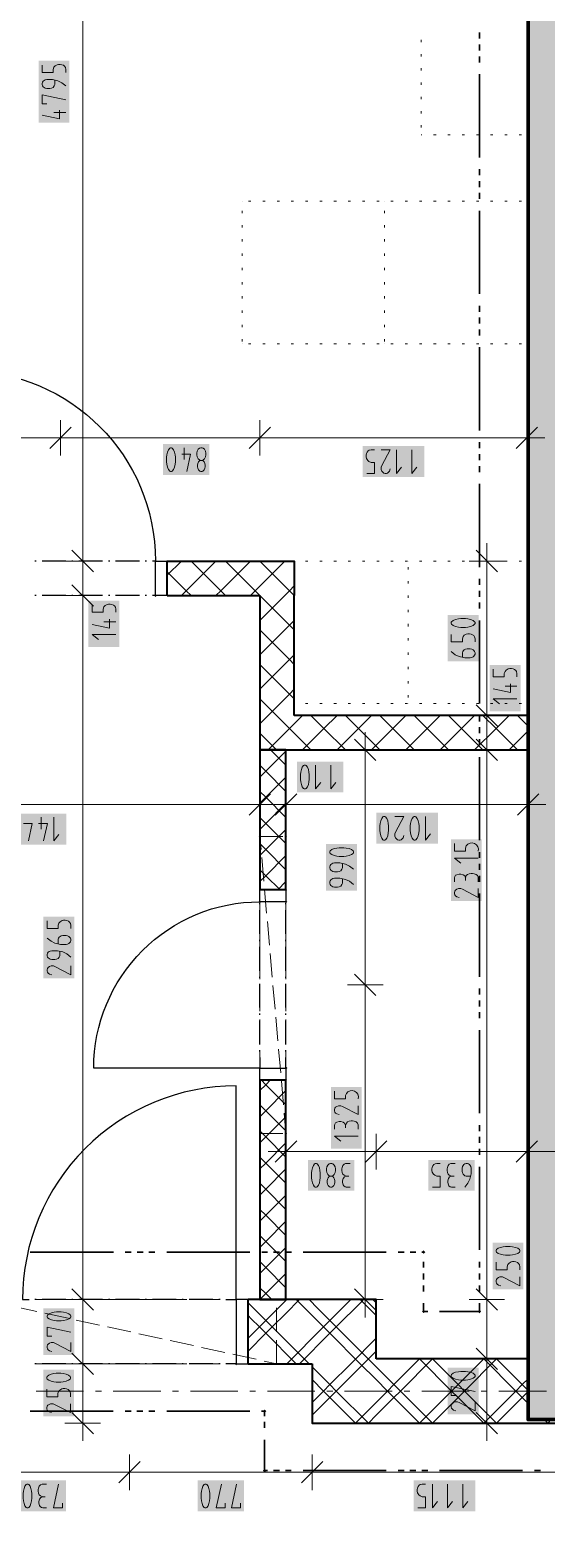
# Model space of a CAD drawing. Header units: millimetres. Extents: x 0 to 594, y 0 to 420.
# Drawn here: x 396 to 418, y 255.1 to 318.2 of the extents above; entities that cross this region are included whole.
import ezdxf

# ---------------------------------------------------------------- set-up
doc = ezdxf.new("R2010")
doc.units = ezdxf.units.MM
doc.header["$LTSCALE"] = 8
for name, color, linetype in [('PDF_Dvere', 7, 'Continuous'), ('PDF_Koty delkove', 7, 'Continuous'), ('PDF_Nabytek', 7, 'Continuous'), ('PDF_Osy hlavni', 7, 'Continuous'), ('PDF_Pozarni useky', 7, 'Continuous'), ('PDF_Preklady', 7, 'Continuous'), ('PDF_Pricky zdene', 7, 'Continuous'), ('PDF_Steny akusticke', 7, 'Continuous'), ('PDF_Steny obvodove nosne', 7, 'Continuous')]:
    doc.layers.add(name, color=color, linetype=linetype)

msp = doc.modelspace()

# ---------------------------------------------------------------- linework, layer by layer
at = {"layer": 'PDF_Dvere', "lineweight": 25}
for points in [[(393.287, 295.556), (393.287, 303.644, -0.414213), (401.375, 295.556), (401.245, 295.556)], [(405.823, 274.425), (405.823, 273.972), (398.746, 273.972, -0.414214), (405.823, 281.049)], [(404.379, 264.115), (404.812, 264.115), (404.812, 273.214, 0.414214), (395.713, 264.115), (395.988, 264.115)]]:
    msp.add_lwpolyline(points, format="xyb", dxfattribs=at)
for points in [[(396.292, 295.556), (396.241, 295.556)], [(397.555, 295.556), (396.544, 295.556)], [(397.859, 295.556), (397.808, 295.556)], [(399.122, 295.556), (398.111, 295.556)], [(399.426, 295.556), (399.375, 295.556)], [(400.689, 295.556), (399.678, 295.556)], [(400.993, 295.556), (400.942, 295.556)], [(396.292, 294.09), (396.241, 294.09)], [(397.555, 294.09), (396.544, 294.09)], [(397.859, 294.09), (397.808, 294.09)], [(399.122, 294.09), (398.111, 294.09)], [(399.426, 294.09), (399.375, 294.09)], [(400.689, 294.09), (399.678, 294.09)], [(400.993, 294.09), (400.942, 294.09)], [(401.375, 294.09), (401.245, 294.09)], [(405.823, 280.945), (405.823, 280.996)], [(405.823, 279.682), (405.823, 280.693)], [(406.935, 280.945), (406.935, 280.996)], [(406.935, 279.682), (406.935, 280.693)], [(405.823, 279.378), (405.823, 279.429)], [(406.935, 279.378), (406.935, 279.429)], [(405.823, 278.115), (405.823, 279.126)], [(406.935, 278.115), (406.935, 279.126)], [(405.823, 277.811), (405.823, 277.862)], [(405.823, 276.548), (405.823, 277.559)], [(406.935, 277.811), (406.935, 277.862)], [(406.935, 276.548), (406.935, 277.559)], [(405.823, 276.244), (405.823, 276.295)], [(406.935, 276.244), (406.935, 276.295)], [(405.823, 274.981), (405.823, 275.992)], [(406.935, 274.981), (406.935, 275.992)], [(405.823, 274.677), (405.823, 274.728)], [(406.935, 274.677), (406.935, 274.728)], [(406.935, 273.972), (406.935, 274.425)], [(396.292, 264.115), (396.241, 264.115)], [(397.555, 264.115), (396.544, 264.115)], [(397.859, 264.115), (397.808, 264.115)], [(399.122, 264.115), (398.111, 264.115)], [(399.426, 264.115), (399.375, 264.115)], [(400.689, 264.115), (399.678, 264.115)], [(400.993, 264.115), (400.942, 264.115)], [(402.256, 264.115), (401.245, 264.115)], [(402.56, 264.115), (402.509, 264.115)], [(403.823, 264.115), (402.812, 264.115)], [(404.127, 264.115), (404.076, 264.115)], [(396.292, 261.386), (396.241, 261.386)], [(397.555, 261.386), (396.544, 261.386)], [(397.859, 261.386), (397.808, 261.386)], [(399.122, 261.386), (398.111, 261.386)], [(399.426, 261.386), (399.375, 261.386)], [(400.689, 261.386), (399.678, 261.386)], [(400.993, 261.386), (400.942, 261.386)], [(402.256, 261.386), (401.245, 261.386)], [(402.56, 261.386), (402.509, 261.386)], [(403.823, 261.386), (402.812, 261.386)], [(404.127, 261.386), (404.076, 261.386)], [(404.812, 261.386), (404.379, 261.386)]]:
    msp.add_lwpolyline(points, dxfattribs=at)
for points in [[(401.88, 294.09), (401.375, 294.09), (401.375, 295.556), (401.88, 295.556)], [(406.935, 281.554), (406.935, 281.049), (405.823, 281.049), (405.823, 281.554)], [(406.935, 273.972), (406.935, 273.467), (405.823, 273.467), (405.823, 273.972)], [(404.812, 261.386), (405.318, 261.386), (405.318, 264.115), (404.812, 264.115)]]:
    msp.add_lwpolyline(points, close=True, dxfattribs=at)
at = {"layer": 'PDF_Dvere', "lineweight": 25, "transparency": 33554559}
for points in [[(401.438, 295.556), (401.375, 295.493), (401.375, 295.619), (401.311, 295.556)], [(401.438, 294.09), (401.375, 294.027), (401.375, 294.153), (401.311, 294.09)], [(405.823, 280.986), (405.76, 281.049), (405.886, 281.049), (405.823, 281.112)], [(406.935, 280.986), (406.872, 281.049), (406.998, 281.049), (406.935, 281.112)], [(405.823, 273.909), (405.76, 273.972), (405.886, 273.972), (405.823, 274.035)], [(406.935, 273.909), (406.872, 273.972), (406.998, 273.972), (406.935, 274.035)], [(404.875, 264.115), (404.812, 264.052), (404.812, 264.178), (404.749, 264.115)], [(404.875, 261.386), (404.812, 261.322), (404.812, 261.449), (404.749, 261.386)]]:
    msp.add_solid(points, dxfattribs=at)
at = {"layer": 'PDF_Koty delkove', "lineweight": 18}
for points in [[(398.274, 258.858), (398.274, 261.386), (398.274, 264.115), (398.274, 266.769), (398.274, 277.541), (398.274, 294.09), (398.274, 295.556), (398.274, 344.032), (398.274, 347.874), (398.274, 364.049)], [(396.544, 316.671), (396.544, 316.347), (397.015, 316.347), (397.015, 316.482), (397.05, 316.576), (397.1, 316.63), (397.184, 316.684), (397.251, 316.697), (397.319, 316.697), (397.386, 316.684), (397.453, 316.657), (397.504, 316.616), (397.538, 316.563), (397.555, 316.482), (397.555, 316.347)], [(397.555, 315.78), (397.386, 315.915), (397.218, 315.996), (396.982, 316.049), (396.745, 316.049), (396.679, 316.036), (396.628, 316.009), (396.595, 315.982), (396.56, 315.942), (396.544, 315.887), (396.544, 315.834), (396.56, 315.78), (396.595, 315.739), (396.628, 315.712), (396.679, 315.685), (396.745, 315.671), (396.881, 315.671), (396.948, 315.685), (397.015, 315.712), (397.066, 315.78), (397.083, 315.834), (397.083, 316.023)], [(396.745, 315.023), (396.544, 315.023), (396.544, 315.401), (397.555, 315.186)], [(397.285, 314.753), (397.285, 314.375), (396.544, 314.538)], [(397.555, 314.646), (397.05, 314.646)], [(397.331, 301.559), (397.331, 300.801), (397.331, 300.042)], [(405.823, 301.559), (405.823, 300.801), (405.823, 300.042)], [(417.197, 301.559), (417.197, 300.801), (417.197, 300.042)], [(397.786, 301.255), (396.876, 300.346)], [(406.278, 301.255), (405.368, 300.346)], [(417.651, 301.255), (416.742, 300.346)], [(417.197, 300.801), (411.065, 300.801), (405.823, 300.801), (397.331, 300.801), (391.265, 300.801)], [(402.225, 299.975), (402.211, 300.076), (402.184, 300.194), (402.143, 300.295), (402.09, 300.363), (402.062, 300.38), (402.009, 300.38), (401.981, 300.363), (401.928, 300.295), (401.887, 300.194), (401.86, 300.076), (401.847, 299.975)], [(402.602, 300.38), (402.602, 299.875)], [(403.386, 299.84), (403.413, 299.823), (403.453, 299.773), (403.48, 299.706), (403.494, 299.638), (403.494, 299.57), (403.48, 299.504), (403.453, 299.436), (403.399, 299.385), (403.358, 299.369), (403.305, 299.369), (403.264, 299.385), (403.21, 299.436), (403.183, 299.504), (403.17, 299.57), (403.17, 299.638), (403.183, 299.706), (403.21, 299.773), (403.251, 299.823), (403.277, 299.84), (403.386, 299.84), (403.413, 299.858), (403.467, 299.908), (403.507, 299.992), (403.521, 300.076), (403.521, 300.144), (403.507, 300.228), (403.467, 300.312), (403.413, 300.363), (403.358, 300.38), (403.305, 300.38), (403.251, 300.363), (403.196, 300.312), (403.157, 300.228), (403.143, 300.144)], [(410.375, 299.284), (410.699, 299.284), (410.699, 299.755), (410.564, 299.755), (410.47, 299.79), (410.416, 299.84), (410.362, 299.924), (410.348, 299.991), (410.348, 300.058), (410.362, 300.126), (410.389, 300.193), (410.429, 300.243), (410.483, 300.278), (410.564, 300.295), (410.699, 300.295)], [(410.996, 300.295), (411.375, 300.295), (411.023, 299.621), (410.996, 299.553), (410.996, 299.452), (411.023, 299.385), (411.064, 299.335), (411.104, 299.3), (411.159, 299.284), (411.212, 299.284), (411.266, 299.3), (411.307, 299.335), (411.347, 299.385), (411.375, 299.485)], [(411.645, 300.295), (411.645, 299.284), (411.86, 299.553)], [(412.293, 300.295), (412.293, 299.284), (412.508, 299.553)], [(417.197, 300.801), (417.955, 300.801)], [(401.847, 299.975), (401.847, 299.773), (401.86, 299.673), (401.887, 299.554), (401.928, 299.453), (401.981, 299.385), (402.009, 299.369), (402.062, 299.369), (402.09, 299.385), (402.143, 299.453), (402.184, 299.554), (402.211, 299.673), (402.225, 299.773), (402.225, 299.975)], [(402.495, 300.11), (402.873, 300.11), (402.71, 299.369)], [(403.143, 300.144), (403.143, 300.076), (403.157, 299.992), (403.196, 299.908), (403.251, 299.858), (403.277, 299.84)], [(398.728, 295.101), (397.819, 296.011)], [(415.947, 295.101), (415.037, 296.011)], [(415.492, 295.556), (415.492, 296.314)], [(399.032, 295.556), (398.274, 295.556), (397.515, 295.556)], [(416.25, 295.556), (415.492, 295.556), (414.734, 295.556)], [(415.492, 258.858), (415.492, 260.149), (415.492, 261.588), (415.492, 264.115), (415.492, 266.492), (415.492, 287.519), (415.492, 288.985), (415.492, 295.556)], [(399.032, 294.09), (398.274, 294.09), (397.515, 294.09)], [(398.728, 293.635), (397.819, 294.545)], [(398.672, 293.696), (398.672, 293.372), (399.143, 293.372), (399.143, 293.507), (399.177, 293.601), (399.228, 293.656), (399.312, 293.709), (399.379, 293.723), (399.446, 293.723)], [(399.446, 293.723), (399.514, 293.709), (399.581, 293.682), (399.631, 293.642), (399.666, 293.588), (399.683, 293.507), (399.683, 293.372)], [(399.413, 293.075), (399.413, 292.696), (398.672, 292.859)], [(399.683, 292.967), (399.177, 292.967)], [(399.683, 292.427), (398.672, 292.427), (398.941, 292.211)], [(413.976, 292.433), (413.976, 292.109), (414.447, 292.109), (414.447, 292.244), (414.481, 292.338), (414.532, 292.393), (414.616, 292.446), (414.682, 292.46), (414.75, 292.46), (414.818, 292.446), (414.885, 292.419), (414.935, 292.379), (414.969, 292.325), (414.987, 292.244), (414.987, 292.109)], [(414.143, 291.569), (413.976, 291.704)], [(414.447, 291.461), (414.447, 291.65), (414.464, 291.704), (414.497, 291.745), (414.532, 291.771), (414.581, 291.798), (414.649, 291.812), (414.783, 291.812), (414.851, 291.798), (414.902, 291.771), (414.935, 291.745), (414.969, 291.704), (414.987, 291.65), (414.987, 291.596), (414.969, 291.542), (414.935, 291.502), (414.902, 291.475), (414.851, 291.447), (414.783, 291.433), (414.548, 291.433), (414.312, 291.488), (414.143, 291.569)], [(415.764, 290.955), (415.764, 290.631), (416.235, 290.631), (416.235, 290.766), (416.27, 290.86), (416.32, 290.915), (416.404, 290.968), (416.471, 290.982), (416.538, 290.982), (416.606, 290.968), (416.673, 290.941), (416.723, 290.901), (416.758, 290.847), (416.775, 290.766), (416.775, 290.631)], [(416.505, 290.334), (416.505, 289.955), (415.764, 290.118)], [(416.775, 290.226), (416.27, 290.226)], [(416.775, 289.686), (415.764, 289.686), (416.033, 289.47)], [(416.25, 288.985), (415.492, 288.985), (414.734, 288.985)], [(415.947, 288.53), (415.037, 289.44)], [(410.314, 288.277), (410.314, 287.519), (410.314, 277.51), (410.314, 264.115), (410.314, 263.357)], [(410.769, 287.064), (409.859, 287.974)], [(415.947, 287.064), (415.037, 287.974)], [(411.072, 287.519), (410.314, 287.519), (409.555, 287.519)], [(416.25, 287.519), (415.492, 287.519), (414.734, 287.519)], [(407.55, 286.464), (407.55, 286.262), (407.563, 286.162), (407.59, 286.044), (407.631, 285.942), (407.684, 285.875), (407.712, 285.859), (407.765, 285.859), (407.793, 285.875), (407.846, 285.942), (407.887, 286.044), (407.914, 286.162), (407.928, 286.262), (407.928, 286.464), (407.914, 286.565), (407.887, 286.684), (407.846, 286.785), (407.793, 286.852), (407.765, 286.87), (407.712, 286.87)], [(407.712, 286.87), (407.684, 286.852), (407.631, 286.785), (407.59, 286.684), (407.563, 286.565), (407.55, 286.464)], [(408.198, 286.87), (408.198, 285.859), (408.413, 286.127)], [(408.846, 286.87), (408.846, 285.859), (409.061, 286.127)], [(405.823, 285.951), (405.823, 285.193), (405.823, 284.435)], [(406.935, 285.951), (406.935, 285.193), (406.935, 284.435)], [(417.247, 285.951), (417.247, 285.193), (417.247, 284.435)], [(417.247, 285.193), (412.918, 285.193), (411.971, 285.193), (406.935, 285.193), (405.823, 285.193), (391.265, 285.193)], [(406.278, 285.648), (405.368, 284.738)], [(407.39, 285.648), (406.48, 284.738)], [(417.702, 285.648), (416.792, 284.738)], [(417.247, 285.193), (418.005, 285.193)], [(396.503, 284.651), (396.503, 284.145)], [(397.043, 284.651), (397.043, 283.64), (397.259, 283.909)], [(411.578, 284.687), (411.956, 284.687), (411.605, 284.013), (411.578, 283.945), (411.578, 283.844), (411.605, 283.777), (411.645, 283.727), (411.686, 283.692), (411.74, 283.676), (411.793, 283.676), (411.848, 283.692)], [(412.874, 284.687), (412.874, 283.676), (413.089, 283.945)], [(395.747, 284.381), (396.126, 284.381), (395.963, 283.64)], [(396.395, 284.381), (396.774, 284.381), (396.611, 283.64)], [(411.848, 283.692), (411.888, 283.727), (411.929, 283.777), (411.956, 283.877)], [(409.808, 282.434), (409.639, 282.57), (409.47, 282.651), (409.235, 282.704), (408.998, 282.704), (408.932, 282.69), (408.881, 282.664), (408.848, 282.637), (408.813, 282.596), (408.797, 282.542), (408.797, 282.489), (408.813, 282.434), (408.848, 282.394), (408.881, 282.367), (408.932, 282.339), (408.998, 282.326), (409.134, 282.326), (409.201, 282.339), (409.268, 282.367), (409.319, 282.434)], [(409.319, 282.434), (409.336, 282.489), (409.336, 282.677)], [(415.123, 282.905), (414.112, 282.905), (414.381, 282.689)], [(409.808, 281.786), (409.639, 281.921), (409.47, 282.002), (409.235, 282.056), (408.998, 282.056), (408.932, 282.042), (408.881, 282.015), (408.848, 281.989), (408.813, 281.948), (408.797, 281.894), (408.797, 281.84), (408.813, 281.786), (408.848, 281.746), (408.881, 281.719), (408.932, 281.691), (408.998, 281.678), (409.134, 281.678), (409.201, 281.691), (409.268, 281.719), (409.319, 281.786), (409.336, 281.84), (409.336, 282.029)], [(414.112, 281.906), (414.112, 282.068), (414.128, 282.122), (414.162, 282.176), (414.213, 282.203), (414.313, 282.23), (414.381, 282.23), (414.482, 282.203), (414.55, 282.149), (414.583, 282.068), (414.583, 281.96)], [(415.123, 281.906), (415.123, 282.095), (415.089, 282.162), (415.038, 282.216), (414.954, 282.243), (414.886, 282.257), (414.819, 282.257), (414.735, 282.243), (414.668, 282.216), (414.617, 282.162), (414.583, 282.068)], [(415.123, 281.609), (415.123, 281.23), (414.449, 281.582), (414.381, 281.609), (414.28, 281.609), (414.213, 281.582), (414.162, 281.542), (414.128, 281.501), (414.112, 281.447), (414.112, 281.393), (414.128, 281.339), (414.162, 281.299), (414.213, 281.258), (414.313, 281.23)], [(396.757, 280.237), (396.757, 279.913), (397.228, 279.913), (397.228, 280.049), (397.263, 280.143), (397.313, 280.197), (397.397, 280.25), (397.464, 280.264), (397.532, 280.264), (397.599, 280.25), (397.666, 280.224), (397.717, 280.183), (397.751, 280.13), (397.768, 280.049), (397.768, 279.913)], [(397.228, 279.265), (397.228, 279.454), (397.245, 279.508), (397.279, 279.549), (397.313, 279.576), (397.363, 279.602), (397.43, 279.616), (397.565, 279.616), (397.633, 279.602), (397.683, 279.576), (397.717, 279.549), (397.751, 279.508), (397.768, 279.454), (397.768, 279.401), (397.751, 279.346), (397.717, 279.306), (397.683, 279.279), (397.633, 279.252), (397.565, 279.238), (397.329, 279.238), (397.094, 279.292), (396.925, 279.373), (396.757, 279.508)], [(397.768, 278.698), (397.599, 278.833), (397.43, 278.915), (397.195, 278.968), (396.958, 278.968), (396.892, 278.954), (396.841, 278.927), (396.808, 278.901), (396.773, 278.86), (396.757, 278.806), (396.757, 278.752), (396.773, 278.698), (396.808, 278.658), (396.841, 278.631), (396.892, 278.603), (396.958, 278.59), (397.094, 278.59), (397.16, 278.603), (397.228, 278.631), (397.279, 278.698), (397.296, 278.752)], [(397.296, 278.752), (397.296, 278.941)], [(397.768, 278.32), (397.768, 277.942), (397.094, 278.293), (397.026, 278.32), (396.925, 278.32), (396.858, 278.293), (396.808, 278.253), (396.773, 278.212), (396.757, 278.158), (396.757, 278.104), (396.773, 278.05), (396.808, 278.01), (396.858, 277.969), (396.958, 277.942)], [(410.769, 277.056), (409.859, 277.965)], [(411.072, 277.51), (410.314, 277.51), (409.555, 277.51)], [(410.011, 272.368), (410.011, 271.99), (409.337, 272.341), (409.269, 272.368), (409.168, 272.368), (409.101, 272.341), (409.051, 272.301), (409.016, 272.26), (409, 272.206), (409, 272.153), (409.016, 272.098), (409.051, 272.058), (409.101, 272.017), (409.201, 271.99)], [(409, 271.369), (409, 271.531), (409.016, 271.586), (409.051, 271.639), (409.101, 271.667), (409.201, 271.693), (409.269, 271.693), (409.37, 271.667), (409.438, 271.612), (409.471, 271.531), (409.471, 271.423)], [(410.011, 271.369), (410.011, 271.558), (409.977, 271.625), (409.926, 271.679), (409.842, 271.706), (409.775, 271.72), (409.707, 271.72), (409.623, 271.706), (409.556, 271.679), (409.506, 271.625), (409.471, 271.531)], [(407.39, 270.873), (406.48, 269.963)], [(406.935, 271.176), (406.935, 270.418), (406.935, 269.66)], [(410.011, 271.072), (409, 271.072), (409.269, 270.856)], [(411.232, 270.873), (410.322, 269.963)], [(410.777, 271.176), (410.777, 270.418), (410.777, 269.66)], [(417.651, 270.873), (416.742, 269.963)], [(417.197, 271.176), (417.197, 270.418), (417.197, 269.66)], [(406.935, 270.418), (406.177, 270.418)], [(440.145, 270.418), (439.033, 270.418), (438.221, 270.418), (419.32, 270.418), (417.197, 270.418), (410.777, 270.418), (406.935, 270.418)], [(409.004, 269.036), (408.977, 268.968), (408.923, 268.918), (408.882, 268.902), (408.829, 268.902), (408.788, 268.918), (408.734, 268.968), (408.707, 269.036), (408.693, 269.103), (408.693, 269.171), (408.707, 269.238), (408.734, 269.305), (408.774, 269.356), (408.801, 269.373)], [(408.91, 269.373), (408.936, 269.356), (408.977, 269.305), (409.004, 269.238), (409.018, 269.171), (409.018, 269.103), (409.004, 269.036)], [(409.666, 269.913), (409.477, 269.913), (409.41, 269.878), (409.355, 269.828), (409.329, 269.744), (409.315, 269.676), (409.315, 269.608), (409.329, 269.524), (409.355, 269.458), (409.41, 269.407), (409.504, 269.373)], [(409.666, 268.902), (409.504, 268.902), (409.449, 268.918), (409.396, 268.952), (409.368, 269.003), (409.342, 269.103), (409.342, 269.171), (409.368, 269.272), (409.423, 269.339), (409.504, 269.373), (409.611, 269.373)], [(413.176, 268.902), (413.5, 268.902), (413.5, 269.373), (413.365, 269.373), (413.271, 269.407), (413.217, 269.458), (413.163, 269.542), (413.149, 269.608), (413.149, 269.676), (413.163, 269.744), (413.19, 269.81)], [(413.19, 269.81), (413.23, 269.861), (413.284, 269.895), (413.365, 269.913), (413.5, 269.913)], [(414.148, 269.913), (413.959, 269.913), (413.892, 269.878), (413.838, 269.828), (413.811, 269.744), (413.797, 269.676), (413.797, 269.608), (413.811, 269.524), (413.838, 269.458), (413.892, 269.407), (413.986, 269.373)], [(414.148, 268.902), (413.986, 268.902), (413.932, 268.918), (413.878, 268.952), (413.851, 269.003), (413.824, 269.103), (413.824, 269.171), (413.851, 269.272), (413.905, 269.339), (413.986, 269.373), (414.094, 269.373)], [(414.553, 269.39), (414.513, 269.423), (414.486, 269.458), (414.459, 269.507), (414.445, 269.575), (414.445, 269.709), (414.459, 269.777), (414.486, 269.828), (414.513, 269.861), (414.553, 269.895), (414.607, 269.913), (414.661, 269.913), (414.715, 269.895), (414.756, 269.861), (414.782, 269.828), (414.81, 269.777), (414.824, 269.709), (414.824, 269.474), (414.769, 269.238), (414.688, 269.069), (414.553, 268.902)], [(414.796, 269.373), (414.607, 269.373), (414.553, 269.39)], [(416.489, 266.381), (416.287, 266.381), (416.187, 266.367), (416.068, 266.34), (415.967, 266.3), (415.899, 266.246), (415.883, 266.219), (415.883, 266.165), (415.899, 266.138), (415.967, 266.084), (416.068, 266.044), (416.187, 266.016), (416.287, 266.002), (416.489, 266.002)], [(416.489, 266.002), (416.59, 266.016), (416.708, 266.044), (416.809, 266.084), (416.877, 266.138), (416.894, 266.165), (416.894, 266.219), (416.877, 266.246), (416.809, 266.3), (416.708, 266.34), (416.59, 266.367), (416.489, 266.381)], [(415.883, 265.706), (415.883, 265.382), (416.354, 265.382), (416.354, 265.517), (416.389, 265.611), (416.439, 265.665), (416.523, 265.719), (416.59, 265.733), (416.658, 265.733), (416.725, 265.719), (416.792, 265.692), (416.843, 265.652), (416.877, 265.598), (416.894, 265.517), (416.894, 265.382)], [(416.894, 265.085), (416.894, 264.706), (416.22, 265.058), (416.152, 265.085), (416.051, 265.085), (415.984, 265.058), (415.934, 265.017), (415.899, 264.977), (415.883, 264.923), (415.883, 264.869), (415.899, 264.815), (415.934, 264.774), (415.984, 264.734), (416.084, 264.706)], [(398.728, 263.66), (397.819, 264.57)], [(410.769, 263.66), (409.859, 264.57)], [(415.947, 263.66), (415.037, 264.57)], [(399.032, 264.115), (398.274, 264.115), (397.515, 264.115)], [(411.072, 264.115), (410.314, 264.115), (409.555, 264.115)], [(416.25, 264.115), (415.492, 264.115), (414.734, 264.115)], [(397.363, 263.588), (397.16, 263.588), (397.06, 263.574), (396.942, 263.547), (396.841, 263.507), (396.773, 263.453), (396.757, 263.426), (396.757, 263.372), (396.773, 263.345), (396.841, 263.291), (396.942, 263.251), (397.06, 263.223), (397.16, 263.209), (397.363, 263.209), (397.464, 263.223), (397.582, 263.251), (397.683, 263.291), (397.751, 263.345), (397.768, 263.372), (397.768, 263.426), (397.751, 263.453), (397.683, 263.507), (397.582, 263.547), (397.464, 263.574), (397.363, 263.588)], [(396.958, 262.561), (396.757, 262.561), (396.757, 262.94), (397.768, 262.724)], [(397.768, 262.292), (397.768, 261.913), (397.094, 262.265), (397.026, 262.292), (396.925, 262.292), (396.858, 262.265), (396.808, 262.224), (396.773, 262.184), (396.757, 262.13), (396.757, 262.076), (396.773, 262.022), (396.808, 261.981), (396.858, 261.941), (396.958, 261.913)], [(398.728, 260.931), (397.819, 261.84)], [(415.947, 261.133), (415.037, 262.043)], [(399.032, 261.386), (398.274, 261.386), (397.515, 261.386)], [(416.25, 261.588), (415.492, 261.588), (414.734, 261.588)], [(414.581, 261.06), (414.379, 261.06), (414.279, 261.046), (414.161, 261.02), (414.06, 260.979), (413.992, 260.926), (413.976, 260.898), (413.976, 260.845), (413.992, 260.817), (414.06, 260.764), (414.161, 260.723), (414.279, 260.696), (414.379, 260.682), (414.581, 260.682), (414.682, 260.696)], [(414.682, 260.696), (414.801, 260.723), (414.902, 260.764), (414.969, 260.817), (414.987, 260.845), (414.987, 260.898), (414.969, 260.926), (414.902, 260.979), (414.801, 261.02), (414.682, 261.046), (414.581, 261.06)], [(396.742, 260.303), (396.742, 259.979), (397.213, 259.979), (397.213, 260.115), (397.248, 260.209), (397.298, 260.263), (397.382, 260.316), (397.449, 260.33), (397.517, 260.33), (397.584, 260.316), (397.651, 260.29), (397.702, 260.249)], [(397.702, 260.249), (397.736, 260.196), (397.753, 260.115), (397.753, 259.979)], [(414.177, 260.034), (413.976, 260.034), (413.976, 260.412), (414.987, 260.197)], [(397.753, 259.682), (397.753, 259.304), (397.079, 259.655), (397.011, 259.682), (396.91, 259.682), (396.843, 259.655), (396.793, 259.615), (396.758, 259.574), (396.742, 259.52), (396.742, 259.467), (396.758, 259.412), (396.793, 259.372), (396.843, 259.331), (396.943, 259.304)], [(398.728, 258.403), (397.819, 259.313)], [(414.987, 259.764), (414.987, 259.386), (414.312, 259.737), (414.245, 259.764), (414.143, 259.764), (414.077, 259.737), (414.026, 259.697), (413.992, 259.656), (413.976, 259.602), (413.976, 259.549), (413.992, 259.494), (414.026, 259.454), (414.077, 259.413), (414.177, 259.386)], [(415.947, 258.403), (415.037, 259.313)], [(399.032, 258.858), (398.274, 258.858), (397.515, 258.858)], [(398.274, 258.858), (398.274, 258.1)], [(416.25, 258.858), (415.492, 258.858), (414.734, 258.858)], [(415.492, 258.858), (415.492, 258.1)], [(400.263, 257.527), (400.263, 256.769), (400.263, 256.01)], [(408.047, 257.527), (408.047, 256.769), (408.047, 256.01)], [(419.32, 256.769), (408.047, 256.769), (400.263, 256.769), (392.883, 256.769), (316.251, 256.769), (308.871, 256.769), (301.744, 256.769), (299.166, 256.769), (291.078, 256.769), (289.916, 256.769), (281.828, 256.769), (279.25, 256.769), (272.881, 256.769), (216.974, 256.769)], [(400.718, 257.224), (399.808, 256.314)], [(408.502, 257.224), (407.592, 256.314)], [(396.734, 256.263), (396.546, 256.263), (396.478, 256.229), (396.424, 256.178), (396.397, 256.094), (396.383, 256.027), (396.383, 255.959), (396.397, 255.875), (396.424, 255.808), (396.478, 255.758)], [(397.41, 255.453), (397.41, 255.252), (397.032, 255.252), (397.247, 256.263)], [(404.344, 255.453), (404.344, 255.252), (403.966, 255.252), (404.181, 256.263)], [(404.614, 255.252), (404.829, 256.263)], [(412.549, 255.252), (412.873, 255.252), (412.873, 255.723), (412.738, 255.723), (412.644, 255.758), (412.589, 255.808), (412.536, 255.892), (412.522, 255.959), (412.522, 256.027), (412.536, 256.094), (412.563, 256.161), (412.603, 256.212), (412.656, 256.246), (412.738, 256.263), (412.873, 256.263)], [(413.17, 256.263), (413.17, 255.252), (413.386, 255.521)], [(413.818, 256.263), (413.818, 255.252), (414.034, 255.521)], [(414.466, 256.263), (414.466, 255.252), (414.682, 255.521)], [(396.734, 255.252), (396.572, 255.252), (396.518, 255.268), (396.465, 255.303), (396.437, 255.353), (396.41, 255.453), (396.41, 255.521), (396.437, 255.622), (396.491, 255.69), (396.572, 255.723), (396.68, 255.723)], [(396.478, 255.758), (396.572, 255.723)], [(404.992, 255.453), (404.992, 255.252), (404.614, 255.252)]]:
    msp.add_lwpolyline(points, dxfattribs=at)
for points in [[(414.581, 293.108), (414.379, 293.108), (414.279, 293.094), (414.161, 293.067), (414.06, 293.027), (413.992, 292.973), (413.976, 292.946), (413.976, 292.892), (413.992, 292.865), (414.06, 292.811), (414.161, 292.771), (414.279, 292.743), (414.379, 292.73), (414.581, 292.73), (414.682, 292.743), (414.801, 292.771), (414.902, 292.811), (414.969, 292.865), (414.987, 292.892), (414.987, 292.946), (414.969, 292.973), (414.902, 293.027), (414.801, 293.067), (414.682, 293.094)], [(410.93, 284.282), (410.93, 284.08), (410.944, 283.98), (410.97, 283.861), (411.011, 283.76), (411.064, 283.692), (411.092, 283.676), (411.145, 283.676), (411.173, 283.692), (411.226, 283.76), (411.267, 283.861), (411.294, 283.98), (411.308, 284.08), (411.308, 284.282), (411.294, 284.383), (411.267, 284.501), (411.226, 284.602), (411.173, 284.67), (411.145, 284.687), (411.092, 284.687), (411.064, 284.67), (411.011, 284.602), (410.97, 284.501), (410.944, 284.383)], [(412.226, 284.282), (412.226, 284.08), (412.24, 283.98), (412.266, 283.861), (412.307, 283.76), (412.36, 283.692), (412.388, 283.676), (412.441, 283.676), (412.469, 283.692), (412.522, 283.76), (412.563, 283.861), (412.59, 283.98), (412.604, 284.08), (412.604, 284.282), (412.59, 284.383), (412.563, 284.501), (412.522, 284.602), (412.469, 284.67), (412.441, 284.687), (412.388, 284.687), (412.36, 284.67), (412.307, 284.602), (412.266, 284.501), (412.24, 284.383)], [(409.403, 283.352), (409.201, 283.352), (409.1, 283.338), (408.982, 283.312), (408.881, 283.271), (408.813, 283.218), (408.797, 283.19), (408.797, 283.137), (408.813, 283.109), (408.881, 283.056), (408.982, 283.015), (409.1, 282.988), (409.201, 282.974), (409.403, 282.974), (409.504, 282.988), (409.622, 283.015), (409.723, 283.056), (409.791, 283.109), (409.808, 283.137), (409.808, 283.19), (409.791, 283.218), (409.723, 283.271), (409.622, 283.312), (409.504, 283.338)], [(408.019, 269.507), (408.019, 269.305), (408.032, 269.205), (408.059, 269.087), (408.1, 268.986), (408.153, 268.918), (408.181, 268.902), (408.234, 268.902), (408.262, 268.918), (408.315, 268.986), (408.356, 269.087), (408.383, 269.205), (408.397, 269.305), (408.397, 269.507), (408.383, 269.608), (408.356, 269.727), (408.315, 269.828), (408.262, 269.895), (408.234, 269.913), (408.181, 269.913), (408.153, 269.895), (408.1, 269.828), (408.059, 269.727), (408.032, 269.608)], [(408.667, 269.676), (408.667, 269.608), (408.681, 269.524), (408.72, 269.44), (408.774, 269.39), (408.801, 269.373), (408.91, 269.373), (408.936, 269.39), (408.991, 269.44), (409.031, 269.524), (409.045, 269.608), (409.045, 269.676), (409.031, 269.76), (408.991, 269.845), (408.936, 269.895), (408.882, 269.913), (408.829, 269.913), (408.774, 269.895), (408.72, 269.845), (408.681, 269.76)], [(397.348, 260.978), (397.146, 260.978), (397.046, 260.964), (396.927, 260.938), (396.826, 260.897), (396.758, 260.844), (396.742, 260.816), (396.742, 260.763), (396.758, 260.735), (396.826, 260.682), (396.927, 260.641), (397.046, 260.614), (397.146, 260.6), (397.348, 260.6), (397.449, 260.614), (397.567, 260.641), (397.668, 260.682), (397.736, 260.735), (397.753, 260.763), (397.753, 260.816), (397.736, 260.844), (397.668, 260.897), (397.567, 260.938), (397.449, 260.964)], [(395.735, 255.858), (395.735, 255.656), (395.749, 255.556), (395.776, 255.437), (395.816, 255.336), (395.87, 255.268), (395.897, 255.252), (395.951, 255.252), (395.978, 255.268), (396.032, 255.336), (396.072, 255.437), (396.1, 255.556), (396.114, 255.656), (396.114, 255.858), (396.1, 255.959), (396.072, 256.077), (396.032, 256.178), (395.978, 256.246), (395.951, 256.263), (395.897, 256.263), (395.87, 256.246), (395.816, 256.178), (395.776, 256.077), (395.749, 255.959)], [(403.318, 255.858), (403.318, 255.656), (403.331, 255.556), (403.358, 255.437), (403.399, 255.336), (403.452, 255.268), (403.48, 255.252), (403.533, 255.252), (403.561, 255.268), (403.614, 255.336), (403.655, 255.437), (403.682, 255.556), (403.696, 255.656), (403.696, 255.858), (403.682, 255.959), (403.655, 256.077), (403.614, 256.178), (403.561, 256.246), (403.533, 256.263), (403.48, 256.263), (403.452, 256.246), (403.399, 256.178), (403.358, 256.077), (403.331, 255.959)]]:
    msp.add_lwpolyline(points, close=True, dxfattribs=at)
for points in [[(414.112, 283.526), (414.112, 283.202), (414.583, 283.202), (414.583, 283.337), (414.617, 283.431, -0.843855), (415.123, 283.202)], [(409, 272.989), (409, 272.665), (409.471, 272.665), (409.471, 272.801), (409.506, 272.895, -0.84385), (410.011, 272.665)]]:
    msp.add_lwpolyline(points, format="xyb", dxfattribs=at)
at = {"layer": 'PDF_Koty delkove', "color": 7, "lineweight": 18, "true_color": 0xffffff, "transparency": 33554559}
for points in [[(397.707, 314.223), (397.707, 316.849), (396.393, 314.223), (396.393, 316.849)], [(403.673, 300.532), (401.695, 300.532), (403.673, 299.218), (401.695, 299.218)], [(412.823, 300.447), (410.197, 300.447), (412.823, 299.132), (410.197, 299.132)], [(399.835, 291.897), (399.835, 293.874), (398.52, 291.897), (398.52, 293.874)], [(415.138, 291.282), (415.138, 293.259), (413.824, 291.282), (413.824, 293.259)], [(416.927, 289.156), (416.927, 291.133), (415.612, 289.156), (415.612, 291.133)], [(409.376, 287.021), (407.398, 287.021), (409.376, 285.707), (407.398, 285.707)], [(397.573, 284.803), (394.948, 284.803), (397.573, 283.488), (394.948, 283.488)], [(413.404, 284.839), (410.778, 284.839), (413.404, 283.525), (410.778, 283.525)], [(409.96, 281.526), (409.96, 283.503), (408.645, 281.526), (408.645, 283.503)], [(415.275, 281.079), (415.275, 283.704), (413.96, 281.079), (413.96, 283.704)], [(397.92, 277.79), (397.92, 280.415), (396.605, 277.79), (396.605, 280.415)], [(410.163, 270.542), (410.163, 273.167), (408.849, 270.542), (408.849, 273.167)], [(409.845, 270.064), (407.867, 270.064), (409.845, 268.75), (407.867, 268.75)], [(414.975, 270.064), (412.998, 270.064), (414.975, 268.75), (412.998, 268.75)], [(417.046, 264.555), (417.046, 266.532), (415.732, 264.555), (415.732, 266.532)], [(397.92, 261.762), (397.92, 263.739), (396.605, 261.762), (396.605, 263.739)], [(415.138, 259.234), (415.138, 261.212), (413.824, 259.234), (413.824, 261.212)], [(397.905, 259.152), (397.905, 261.13), (396.591, 259.152), (396.591, 261.13)], [(397.562, 256.415), (395.584, 256.415), (397.562, 255.101), (395.584, 255.101)], [(405.144, 256.415), (403.166, 256.415), (405.144, 255.101), (403.166, 255.101)], [(414.996, 256.415), (412.371, 256.415), (414.996, 255.101), (412.371, 255.101)]]:
    msp.add_solid(points, dxfattribs=at)
at = {"layer": 'PDF_Nabytek', "lineweight": 13}
for points in [[(412.698, 317.643), (412.698, 317.745)], [(417.247, 317.643), (417.247, 317.745)], [(412.698, 317.037), (412.698, 317.138)], [(417.247, 317.037), (417.247, 317.138)], [(412.698, 316.43), (412.698, 316.531)], [(417.247, 316.43), (417.247, 316.531)], [(412.698, 315.824), (412.698, 315.925)], [(417.247, 315.824), (417.247, 315.925)], [(412.698, 315.217), (412.698, 315.318)], [(417.247, 315.217), (417.247, 315.318)], [(412.698, 314.611), (412.698, 314.712)], [(417.247, 314.611), (417.247, 314.712)], [(412.698, 314.004), (412.698, 314.105)], [(412.698, 313.703), (412.698, 313.703)], [(412.72, 313.703), (412.698, 313.703)], [(412.698, 313.703), (412.698, 313.703)], [(413.326, 313.703), (413.225, 313.703)], [(413.933, 313.703), (413.832, 313.703)], [(414.54, 313.703), (414.438, 313.703)], [(415.146, 313.703), (415.045, 313.703)], [(415.753, 313.703), (415.652, 313.703)], [(416.359, 313.703), (416.258, 313.703)], [(416.966, 313.703), (416.865, 313.703)], [(417.247, 314.004), (417.247, 314.105)], [(417.247, 313.703), (417.247, 313.703)], [(417.247, 313.703), (417.247, 313.703)], [(405.065, 310.872), (405.065, 310.872)], [(405.065, 310.872), (405.065, 310.872)], [(405.065, 310.872), (405.065, 310.872)], [(405.065, 310.365), (405.065, 310.466)], [(405.065, 310.365), (405.065, 310.466)], [(405.441, 310.872), (405.34, 310.872)], [(406.047, 310.872), (405.946, 310.872)], [(406.654, 310.872), (406.553, 310.872)], [(407.261, 310.872), (407.16, 310.872)], [(407.867, 310.872), (407.766, 310.872)], [(408.474, 310.872), (408.373, 310.872)], [(409.08, 310.872), (408.979, 310.872)], [(409.687, 310.872), (409.586, 310.872)], [(410.294, 310.872), (410.192, 310.872)], [(410.9, 310.872), (410.799, 310.872)], [(411.131, 310.872), (411.131, 310.872)], [(411.131, 310.365), (411.131, 310.466)], [(411.507, 310.872), (411.406, 310.872)], [(412.113, 310.872), (412.012, 310.872)], [(412.72, 310.872), (412.619, 310.872)], [(413.326, 310.872), (413.225, 310.872)], [(413.933, 310.872), (413.832, 310.872)], [(414.54, 310.872), (414.438, 310.872)], [(415.146, 310.872), (415.045, 310.872)], [(415.753, 310.872), (415.652, 310.872)], [(416.359, 310.872), (416.258, 310.872)], [(416.966, 310.872), (416.865, 310.872)], [(417.197, 310.872), (417.197, 310.872)], [(405.065, 309.758), (405.065, 309.859)], [(405.065, 309.758), (405.065, 309.859)], [(411.131, 309.758), (411.131, 309.859)], [(405.065, 309.151), (405.065, 309.252)], [(405.065, 309.151), (405.065, 309.252)], [(411.131, 309.151), (411.131, 309.252)], [(405.065, 308.545), (405.065, 308.646)], [(405.065, 308.545), (405.065, 308.646)], [(411.131, 308.545), (411.131, 308.646)], [(405.065, 307.938), (405.065, 308.039)], [(405.065, 307.938), (405.065, 308.039)], [(411.131, 307.938), (411.131, 308.039)], [(405.065, 307.332), (405.065, 307.433)], [(405.065, 307.332), (405.065, 307.433)], [(411.131, 307.332), (411.131, 307.433)], [(405.065, 306.725), (405.065, 306.826)], [(405.065, 306.725), (405.065, 306.826)], [(411.131, 306.725), (411.131, 306.826)], [(405.065, 306.118), (405.065, 306.22)], [(405.065, 306.118), (405.065, 306.22)], [(411.131, 306.118), (411.131, 306.22)], [(405.065, 305.512), (405.065, 305.613)], [(405.065, 305.512), (405.065, 305.613)], [(411.131, 305.512), (411.131, 305.613)], [(405.065, 304.905), (405.065, 305.006)], [(405.065, 304.905), (405.065, 305.006)], [(405.065, 304.807), (405.065, 304.807)], [(405.065, 304.807), (405.065, 304.807)], [(405.065, 304.807), (405.065, 304.807)], [(405.441, 304.807), (405.34, 304.807)], [(406.047, 304.807), (405.946, 304.807)], [(406.654, 304.807), (406.553, 304.807)], [(407.261, 304.807), (407.16, 304.807)], [(407.867, 304.807), (407.766, 304.807)], [(408.474, 304.807), (408.373, 304.807)], [(409.08, 304.807), (408.979, 304.807)], [(409.687, 304.807), (409.586, 304.807)], [(410.294, 304.807), (410.192, 304.807)], [(410.9, 304.807), (410.799, 304.807)], [(411.131, 304.905), (411.131, 305.006)], [(411.131, 304.807), (411.131, 304.807)], [(411.507, 304.807), (411.406, 304.807)], [(412.113, 304.807), (412.012, 304.807)], [(412.72, 304.807), (412.619, 304.807)], [(413.326, 304.807), (413.225, 304.807)], [(413.933, 304.807), (413.832, 304.807)], [(414.54, 304.807), (414.438, 304.807)], [(415.146, 304.807), (415.045, 304.807)], [(415.753, 304.807), (415.652, 304.807)], [(416.359, 304.807), (416.258, 304.807)], [(416.966, 304.807), (416.865, 304.807)], [(417.197, 304.807), (417.197, 304.807)], [(407.289, 295.556), (407.289, 295.556)], [(407.867, 295.556), (407.766, 295.556)], [(408.474, 295.556), (408.373, 295.556)], [(409.08, 295.556), (408.979, 295.556)], [(409.687, 295.556), (409.586, 295.556)], [(410.294, 295.556), (410.192, 295.556)], [(410.9, 295.556), (410.799, 295.556)], [(411.507, 295.556), (411.406, 295.556)], [(412.113, 295.556), (412.012, 295.556)], [(412.142, 295.556), (412.142, 295.556)], [(412.142, 295.2), (412.142, 295.301)], [(412.72, 295.556), (412.619, 295.556)], [(413.326, 295.556), (413.225, 295.556)], [(413.933, 295.556), (413.832, 295.556)], [(414.54, 295.556), (414.438, 295.556)], [(415.146, 295.556), (415.045, 295.556)], [(415.753, 295.556), (415.652, 295.556)], [(416.359, 295.556), (416.258, 295.556)], [(416.966, 295.556), (416.865, 295.556)], [(417.197, 295.556), (417.197, 295.556)], [(412.142, 294.593), (412.142, 294.695)], [(412.142, 293.987), (412.142, 294.088)], [(412.142, 293.38), (412.142, 293.481)], [(412.142, 292.774), (412.142, 292.875)], [(412.142, 292.167), (412.142, 292.268)], [(412.142, 291.561), (412.142, 291.662)], [(412.142, 290.954), (412.142, 291.055)], [(412.142, 290.347), (412.142, 290.448)], [(412.142, 289.741), (412.142, 289.842)], [(407.289, 289.49), (407.289, 289.49)], [(407.867, 289.49), (407.766, 289.49)], [(408.474, 289.49), (408.373, 289.49)], [(409.08, 289.49), (408.979, 289.49)], [(409.687, 289.49), (409.586, 289.49)], [(410.294, 289.49), (410.192, 289.49)], [(410.9, 289.49), (410.799, 289.49)], [(411.507, 289.49), (411.406, 289.49)], [(412.113, 289.49), (412.012, 289.49)], [(412.142, 289.49), (412.142, 289.49)], [(412.72, 289.49), (412.619, 289.49)], [(413.326, 289.49), (413.225, 289.49)], [(413.933, 289.49), (413.832, 289.49)], [(414.54, 289.49), (414.438, 289.49)], [(415.146, 289.49), (415.045, 289.49)], [(415.753, 289.49), (415.652, 289.49)], [(416.359, 289.49), (416.258, 289.49)], [(416.966, 289.49), (416.865, 289.49)], [(417.197, 289.49), (417.197, 289.49)]]:
    msp.add_lwpolyline(points, dxfattribs=at)
at = {"layer": 'PDF_Osy hlavni', "lineweight": 18}
for points in [[(398.314, 260.223), (396.292, 260.223)], [(399.072, 260.223), (398.819, 260.223)], [(401.599, 260.223), (399.577, 260.223)], [(402.357, 260.223), (402.105, 260.223)], [(404.885, 260.223), (402.863, 260.223)], [(405.643, 260.223), (405.39, 260.223)], [(408.17, 260.223), (406.149, 260.223)], [(408.929, 260.223), (408.676, 260.223)], [(411.456, 260.223), (409.434, 260.223)], [(412.214, 260.223), (411.962, 260.223)], [(414.742, 260.223), (412.72, 260.223)], [(415.5, 260.223), (415.247, 260.223)], [(418.027, 260.223), (416.005, 260.223)]]:
    msp.add_lwpolyline(points, dxfattribs=at)
at = {"layer": 'PDF_Pozarni useky', "lineweight": 30}
for points in [[(415.175, 317.795), (415.175, 318.048)], [(415.175, 317.29), (415.175, 317.542)], [(415.175, 316.784), (415.175, 317.037)], [(415.175, 312.74), (415.175, 316.279)], [(415.175, 311.982), (415.175, 312.235)], [(415.175, 311.477), (415.175, 311.729)], [(415.175, 310.971), (415.175, 311.224)], [(415.175, 306.927), (415.175, 310.466)], [(415.175, 306.169), (415.175, 306.422)], [(415.175, 305.663), (415.175, 305.916)], [(415.175, 305.158), (415.175, 305.411)], [(415.175, 301.114), (415.175, 304.653)], [(415.175, 300.356), (415.175, 300.609)], [(415.175, 299.85), (415.175, 300.103)], [(415.175, 299.345), (415.175, 299.598)], [(415.175, 295.301), (415.175, 298.839)], [(415.175, 294.543), (415.175, 294.796)], [(415.175, 294.037), (415.175, 294.29)], [(415.175, 293.532), (415.175, 293.785)], [(415.175, 289.488), (415.175, 293.026)], [(415.175, 288.73), (415.175, 288.983)], [(415.175, 288.224), (415.175, 288.477)], [(415.175, 287.719), (415.175, 287.972)], [(415.175, 283.675), (415.175, 287.213)], [(415.175, 282.917), (415.175, 283.169)], [(415.175, 282.411), (415.175, 282.664)], [(415.175, 281.906), (415.175, 282.159)], [(415.175, 277.862), (415.175, 281.4)], [(415.175, 277.104), (415.175, 277.356)], [(415.175, 276.598), (415.175, 276.851)], [(415.175, 276.093), (415.175, 276.345)], [(415.175, 272.049), (415.175, 275.587)], [(415.175, 271.291), (415.175, 271.543)], [(415.175, 270.785), (415.175, 271.038)], [(415.175, 270.28), (415.175, 270.532)], [(415.175, 266.236), (415.175, 269.774)], [(399.583, 266.137), (396.044, 266.137)], [(400.341, 266.137), (400.088, 266.137)], [(400.847, 266.137), (400.594, 266.137)], [(401.352, 266.137), (401.099, 266.137)], [(405.396, 266.137), (401.857, 266.137)], [(406.154, 266.137), (405.901, 266.137)], [(406.66, 266.137), (406.407, 266.137)], [(407.165, 266.137), (406.912, 266.137)], [(411.209, 266.136), (407.671, 266.137)], [(411.967, 266.136), (411.714, 266.136)], [(412.473, 266.136), (412.22, 266.136)], [(412.799, 266.136), (412.725, 266.136)], [(412.799, 265.478), (412.799, 265.73)], [(415.175, 265.478), (415.175, 265.73)], [(412.799, 264.972), (412.799, 265.225)], [(415.175, 264.972), (415.175, 265.225)], [(412.799, 264.467), (412.799, 264.719)], [(415.175, 264.467), (415.175, 264.719)], [(412.799, 263.61), (412.799, 263.961)], [(415.175, 263.961), (415.175, 263.61), (413.478, 263.61)], [(412.973, 263.61), (412.799, 263.61)], [(399.577, 259.364), (396.039, 259.364)], [(400.336, 259.364), (400.083, 259.364)], [(400.841, 259.364), (400.588, 259.364)], [(401.346, 259.364), (401.094, 259.364)], [(405.39, 259.364), (401.852, 259.364)], [(406.025, 259.364), (405.896, 259.364)], [(406.025, 259.159), (406.025, 259.364)], [(406.025, 258.654), (406.025, 258.906)], [(406.149, 256.836), (406.025, 256.836), (406.025, 258.148)], [(406.654, 256.836), (406.401, 256.836)], [(407.16, 256.836), (406.907, 256.836)], [(411.203, 256.836), (407.665, 256.836)], [(411.962, 256.836), (411.709, 256.836)], [(412.467, 256.836), (412.214, 256.836)], [(412.973, 256.836), (412.72, 256.836)], [(417.016, 256.836), (413.478, 256.836)], [(417.775, 256.836), (417.522, 256.836)]]:
    msp.add_lwpolyline(points, dxfattribs=at)
at = {"layer": 'PDF_Pozarni useky', "lineweight": 30, "transparency": 33554559}
for points in [[(412.875, 266.136), (412.799, 266.061), (412.799, 266.212), (412.723, 266.136)], [(412.799, 266.061), (412.723, 266.136), (412.875, 266.136), (412.799, 266.212)], [(412.799, 263.534), (412.723, 263.61), (412.875, 263.61), (412.799, 263.685)], [(412.875, 263.61), (412.799, 263.534), (412.799, 263.685), (412.723, 263.61)], [(415.25, 263.61), (415.175, 263.534), (415.175, 263.685), (415.099, 263.61)], [(415.175, 263.534), (415.099, 263.61), (415.25, 263.61), (415.175, 263.685)], [(406.025, 259.288), (405.95, 259.364), (406.101, 259.364), (406.025, 259.439)], [(406.101, 259.364), (406.025, 259.288), (406.025, 259.439), (405.95, 259.364)], [(406.101, 256.836), (406.025, 256.76), (406.025, 256.912), (405.95, 256.836)], [(406.025, 256.76), (405.95, 256.836), (406.101, 256.836), (406.025, 256.912)]]:
    msp.add_solid(points, dxfattribs=at)
at = {"layer": 'PDF_Preklady', "lineweight": 18}
for points in [[(405.871, 283.282), (405.823, 283.829)], [(406.806, 283.829), (405.823, 283.829)], [(405.823, 283.22), (405.823, 283.829)], [(406.935, 283.22), (406.935, 283.829)], [(405.823, 281.855), (405.823, 282.866)], [(405.991, 281.923), (405.902, 282.93)], [(406.935, 281.855), (406.935, 282.866)], [(405.823, 280.49), (405.823, 281.501)], [(406.111, 280.563), (406.022, 281.57)], [(406.935, 280.49), (406.935, 281.501)], [(405.823, 279.126), (405.823, 280.137)], [(406.23, 279.204), (406.142, 280.211)], [(406.935, 279.126), (406.935, 280.137)], [(406.35, 277.844), (406.261, 278.851)], [(405.823, 277.761), (405.823, 278.772)], [(406.935, 277.761), (406.935, 278.772)], [(405.823, 276.396), (405.823, 277.407)], [(406.469, 276.484), (406.381, 277.491)], [(406.935, 276.396), (406.935, 277.407)], [(405.823, 275.031), (405.823, 276.042)], [(406.589, 275.125), (406.5, 276.132)], [(406.935, 275.031), (406.935, 276.042)], [(405.823, 273.666), (405.823, 274.677)], [(406.709, 273.765), (406.62, 274.772)], [(406.935, 273.666), (406.935, 274.677)], [(405.823, 272.302), (405.823, 273.313)], [(406.828, 272.406), (406.74, 273.413)], [(406.935, 272.302), (406.935, 273.313)], [(405.823, 271.192), (405.823, 271.948)], [(406.935, 271.948), (406.935, 271.192), (406.859, 272.053)], [(406.806, 271.192), (405.823, 271.192)], [(396.323, 263.608), (395.335, 263.823)], [(397.252, 264.115), (396.241, 264.115)], [(398.617, 264.115), (397.606, 264.115)], [(399.982, 264.115), (398.971, 264.115)], [(401.346, 264.115), (400.336, 264.115)], [(402.711, 264.115), (401.7, 264.115)], [(404.076, 264.115), (403.065, 264.115)], [(405.441, 264.115), (404.43, 264.115)], [(405.823, 264.115), (405.795, 264.115)], [(406.531, 264.115), (405.823, 264.115)], [(406.531, 264.113), (406.531, 264.115)], [(406.531, 262.748), (406.531, 263.759)], [(397.657, 263.318), (396.669, 263.533)], [(398.99, 263.027), (398.003, 263.242)], [(400.324, 262.737), (399.336, 262.952)], [(401.657, 262.447), (400.67, 262.662)], [(402.991, 262.156), (402.003, 262.371)], [(404.325, 261.866), (403.337, 262.081)], [(405.658, 261.576), (404.67, 261.791)], [(406.531, 262.394), (406.531, 261.386), (405.795, 261.386)], [(397.252, 261.386), (396.241, 261.386)], [(398.617, 261.386), (397.606, 261.386)], [(399.982, 261.386), (398.971, 261.386)], [(401.346, 261.386), (400.336, 261.386)], [(402.711, 261.386), (401.7, 261.386)], [(404.076, 261.386), (403.065, 261.386)], [(405.318, 261.386), (404.43, 261.386)], [(405.441, 261.386), (405.318, 261.386)], [(406.531, 261.385), (406.004, 261.5)]]:
    msp.add_lwpolyline(points, dxfattribs=at)
at = {"layer": 'PDF_Preklady', "lineweight": 18, "transparency": 33554559}
for points in [[(405.827, 283.784), (405.778, 283.825), (405.868, 283.833), (405.819, 283.874)], [(405.869, 283.829), (405.823, 283.783), (405.823, 283.874), (405.778, 283.829)], [(405.823, 283.783), (405.778, 283.829), (405.869, 283.829), (405.823, 283.874)], [(406.935, 283.783), (406.89, 283.829), (406.981, 283.829), (406.935, 283.874)], [(406.981, 283.829), (406.935, 283.783), (406.935, 283.874), (406.89, 283.829)], [(405.823, 281.509), (405.778, 281.554), (405.869, 281.554), (405.823, 281.6)], [(405.823, 281.509), (405.778, 281.554), (405.869, 281.554), (405.823, 281.6)], [(406.935, 281.509), (406.89, 281.554), (406.981, 281.554), (406.935, 281.6)], [(406.935, 281.509), (406.89, 281.554), (406.981, 281.554), (406.935, 281.6)], [(405.823, 273.421), (405.778, 273.467), (405.869, 273.467), (405.823, 273.512)], [(405.823, 273.421), (405.778, 273.467), (405.869, 273.467), (405.823, 273.512)], [(406.935, 273.421), (406.89, 273.467), (406.981, 273.467), (406.935, 273.512)], [(406.935, 273.421), (406.89, 273.467), (406.981, 273.467), (406.935, 273.512)], [(405.823, 271.146), (405.778, 271.192), (405.869, 271.192), (405.823, 271.237)], [(405.869, 271.192), (405.823, 271.146), (405.823, 271.237), (405.778, 271.192)], [(406.939, 271.147), (406.89, 271.188), (406.981, 271.196), (406.931, 271.237)], [(406.981, 271.192), (406.935, 271.146), (406.935, 271.237), (406.89, 271.192)], [(406.935, 271.146), (406.89, 271.192), (406.981, 271.192), (406.935, 271.237)], [(405.869, 264.115), (405.823, 264.07), (405.823, 264.161), (405.778, 264.115)], [(405.869, 264.115), (405.823, 264.07), (405.823, 264.161), (405.778, 264.115)], [(406.576, 264.115), (406.531, 264.07), (406.531, 264.161), (406.485, 264.115)], [(406.531, 264.07), (406.485, 264.115), (406.576, 264.115), (406.531, 264.161)], [(405.363, 261.386), (405.318, 261.34), (405.318, 261.431), (405.272, 261.386)], [(405.363, 261.386), (405.318, 261.34), (405.318, 261.431), (405.272, 261.386)], [(406.576, 261.386), (406.531, 261.34), (406.531, 261.431), (406.485, 261.386)], [(406.531, 261.34), (406.485, 261.386), (406.576, 261.386), (406.531, 261.431)], [(406.575, 261.376), (406.521, 261.341), (406.54, 261.43), (406.486, 261.395)]]:
    msp.add_solid(points, dxfattribs=at)
at = {"layer": 'PDF_Pricky zdene', "lineweight": 9}
for points in [[(402.487, 295.556), (401.88, 294.949)], [(403.953, 295.556), (402.689, 294.292), (402.487, 294.09)], [(404.357, 294.09), (404.155, 294.292), (402.891, 295.556)], [(405.419, 295.556), (404.155, 294.292), (403.953, 294.09)], [(405.823, 294.09), (405.621, 294.292), (404.357, 295.556)], [(406.885, 295.556), (405.621, 294.292), (405.419, 294.09)], [(407.087, 294.292), (405.823, 295.556)], [(407.289, 295.556), (407.289, 295.556)], [(407.289, 295.556), (407.289, 295.556)], [(402.891, 294.09), (402.689, 294.292), (401.88, 295.102)], [(407.289, 292.624), (407.087, 292.827), (405.823, 294.09)], [(406.885, 294.09), (405.823, 293.029)], [(407.289, 294.495), (407.087, 294.292), (406.885, 294.09)], [(407.289, 294.09), (407.087, 294.292)], [(407.289, 294.09), (407.289, 294.09)], [(407.289, 293.029), (407.087, 292.827), (405.823, 291.563)], [(407.289, 291.158), (407.087, 291.361), (405.823, 292.624)], [(407.289, 291.563), (407.087, 291.361), (405.823, 290.097)], [(407.289, 289.693), (407.087, 289.895), (405.823, 291.158)], [(407.289, 290.097), (407.087, 289.895), (405.823, 288.631)], [(406.935, 288.581), (405.823, 289.693)], [(407.643, 288.985), (407.289, 288.631)], [(409.109, 288.985), (408.553, 288.429), (407.643, 287.519)], [(409.463, 287.519), (408.553, 288.429), (407.997, 288.985)], [(410.575, 288.985), (410.019, 288.429), (409.109, 287.519)], [(410.929, 287.519), (410.019, 288.429), (409.463, 288.985)], [(412.041, 288.985), (411.485, 288.429), (410.575, 287.519)], [(412.394, 287.519), (411.485, 288.429), (410.929, 288.985)], [(413.506, 288.985), (412.95, 288.429), (412.041, 287.519)], [(413.86, 287.519), (412.95, 288.429), (412.394, 288.985)], [(414.972, 288.985), (414.416, 288.429), (413.506, 287.519)], [(415.326, 287.519), (414.416, 288.429), (413.86, 288.985)], [(416.438, 288.985), (415.882, 288.429), (414.972, 287.519)], [(416.792, 287.519), (415.882, 288.429), (415.326, 288.985)], [(417.247, 288.53), (416.792, 288.985)], [(407.238, 288.581), (407.087, 288.429), (406.177, 287.519)], [(407.997, 287.519), (407.087, 288.429), (406.935, 288.581)], [(407.289, 288.631), (407.238, 288.581)], [(417.247, 288.328), (416.438, 287.519)], [(406.531, 287.519), (405.823, 288.227)], [(405.874, 287.519), (405.823, 287.468)], [(406.935, 287.468), (406.076, 286.609), (405.823, 286.356)], [(406.935, 286.862), (406.278, 287.519)], [(406.935, 285.75), (406.076, 286.609), (405.823, 286.862)], [(406.935, 286.356), (406.076, 285.497), (405.823, 285.244)], [(406.935, 284.638), (406.076, 285.497), (405.823, 285.75)], [(406.935, 285.244), (406.076, 284.385), (405.823, 284.132)], [(406.935, 283.526), (406.076, 284.385), (405.823, 284.638)], [(406.935, 284.132), (406.076, 283.273), (405.823, 283.02)], [(406.935, 282.414), (406.076, 283.273), (405.823, 283.526)], [(406.935, 283.02), (406.076, 282.161), (405.823, 281.908)], [(406.682, 281.554), (406.076, 282.161), (405.823, 282.414)], [(406.935, 281.908), (406.581, 281.554)], [(406.076, 273.264), (405.823, 273.012)], [(406.278, 273.467), (406.076, 273.264), (405.874, 273.467)], [(406.935, 272.405), (406.076, 273.264)], [(406.935, 273.012), (406.076, 272.152), (405.823, 272.405)], [(406.076, 272.152), (405.823, 271.9)], [(406.935, 271.9), (406.076, 271.04), (405.823, 271.293)], [(406.935, 271.293), (406.076, 272.152)], [(406.076, 271.04), (405.823, 270.788)], [(406.935, 270.788), (406.076, 269.928), (405.823, 269.675)], [(406.935, 270.181), (406.076, 271.04)], [(406.935, 269.069), (406.076, 269.928), (405.823, 270.181)], [(406.935, 269.675), (406.076, 268.816), (405.823, 269.069)], [(406.076, 268.816), (405.823, 268.563)], [(406.935, 267.957), (406.076, 268.816)], [(406.935, 268.563), (406.076, 267.704), (405.823, 267.957)], [(406.076, 267.704), (405.823, 267.451)], [(406.935, 267.451), (406.076, 266.592), (405.823, 266.339)], [(406.935, 266.845), (406.076, 267.704)], [(406.935, 265.733), (406.076, 266.592), (405.823, 266.845)], [(406.935, 266.339), (406.076, 265.48), (405.823, 265.733)], [(406.076, 265.48), (405.823, 265.227)], [(406.935, 265.227), (406.076, 264.368), (405.823, 264.621)], [(406.935, 264.621), (406.076, 265.48)], [(406.076, 264.368), (405.823, 264.115)], [(406.329, 264.115), (406.076, 264.368)], [(406.935, 264.115), (406.935, 264.115)]]:
    msp.add_lwpolyline(points, dxfattribs=at)
at = {"layer": 'PDF_Pricky zdene', "lineweight": 40}
for points in [[(401.88, 294.09), (401.88, 295.556), (407.289, 295.556), (407.289, 294.09)], [(401.88, 294.09), (405.823, 294.09)], [(405.823, 294.09), (405.823, 288.581)], [(407.289, 288.985), (407.289, 294.09)], [(405.823, 288.581), (405.823, 287.519), (406.935, 287.519), (417.197, 287.519), (417.247, 287.519), (417.247, 288.985), (417.197, 288.985), (407.289, 288.985)], [(406.935, 281.554), (406.935, 283.829), (406.935, 287.519), (405.823, 287.519), (405.823, 283.829), (405.823, 281.554)], [(406.935, 281.554), (405.823, 281.554)], [(405.823, 273.467), (406.935, 273.467)], [(405.823, 273.467), (405.823, 271.192), (405.823, 264.115), (406.531, 264.115), (406.935, 264.115), (406.935, 271.192), (406.935, 273.467)]]:
    msp.add_lwpolyline(points, dxfattribs=at)
at = {"layer": 'PDF_Steny akusticke', "lineweight": 9}
for points in [[(405.318, 261.921), (406.076, 262.68), (406.349, 262.953), (406.924, 263.527), (407.511, 264.115)], [(407.916, 261.386), (406.349, 262.953), (406.076, 263.225), (405.926, 263.375), (405.318, 263.984)], [(406.076, 263.225), (406.279, 263.429), (406.966, 264.115)], [(410.1, 261.386), (408.805, 262.68), (408.533, 262.953), (407.821, 263.664), (407.37, 264.115)], [(410.645, 261.386), (409.078, 262.953), (408.805, 263.225), (408.294, 263.736), (407.916, 264.115)], [(408.805, 263.225), (409.5, 263.92), (409.695, 264.115)], [(409.078, 262.953), (410.145, 264.019), (410.241, 264.115)], [(410.777, 263.438), (410.189, 264.025), (410.1, 264.115)], [(410.777, 263.984), (410.663, 264.098), (410.645, 264.115)], [(407.37, 261.386), (406.076, 262.68), (405.803, 262.953), (405.452, 263.303), (405.318, 263.438)], [(405.803, 262.953), (406.076, 263.225)], [(408.533, 262.953), (408.805, 263.225)], [(405.318, 262.467), (405.803, 262.953)], [(406.966, 261.386), (408.533, 262.953)], [(407.511, 261.386), (408.805, 262.68)], [(408.805, 262.68), (409.078, 262.953)], [(409.695, 261.386), (410.777, 262.467)], [(410.241, 261.386), (410.777, 261.921)], [(408.047, 259.738), (408.533, 260.223), (408.805, 260.496), (409.695, 261.386)], [(408.047, 259.192), (408.805, 259.95), (409.078, 260.223), (410.241, 261.386)], [(410.777, 259.192), (410.443, 258.858), (409.078, 260.223), (408.805, 260.496), (408.047, 261.254)], [(410.777, 260.708), (410.1, 261.386)], [(410.777, 261.254), (410.645, 261.386)], [(417.247, 259.697), (416.994, 259.95), (416.721, 260.223), (415.357, 261.588), (414.265, 260.496), (413.992, 260.223), (412.627, 258.858), (411.535, 259.95), (411.262, 260.223), (410.777, 260.708)], [(417.247, 260.203), (416.994, 259.95), (415.902, 258.858), (414.538, 260.223), (414.265, 260.496), (413.173, 261.588), (411.808, 260.223), (411.535, 259.95), (410.777, 259.192)], [(417.247, 260.243), (416.994, 260.496), (415.902, 261.588), (414.538, 260.223), (414.265, 259.95), (413.173, 258.858), (411.808, 260.223), (411.535, 260.496), (410.777, 261.254)], [(410.777, 259.738), (411.262, 260.223), (411.535, 260.496), (412.627, 261.588), (413.992, 260.223), (414.265, 259.95), (415.357, 258.858), (416.721, 260.223), (416.994, 260.496), (417.247, 260.749)], [(410.777, 259.738), (409.897, 258.858), (408.805, 259.95), (408.533, 260.223), (408.047, 260.708)], [(418.238, 259.01), (418.086, 258.858), (417.935, 259.01)]]:
    msp.add_lwpolyline(points, dxfattribs=at)
at = {"layer": 'PDF_Steny akusticke', "lineweight": 40}
for points in [[(405.318, 261.386), (405.318, 264.115)], [(410.777, 261.588), (410.777, 264.115), (406.935, 264.115), (406.531, 264.115), (405.823, 264.115), (405.318, 264.115)], [(405.318, 261.386), (408.047, 261.386)], [(408.047, 261.386), (408.047, 258.858), (410.777, 258.858)], [(410.777, 258.858), (419.32, 258.858), (419.32, 261.588), (419.269, 261.588), (419.269, 259.01), (417.247, 259.01), (417.247, 261.588), (417.197, 261.588), (410.777, 261.588)]]:
    msp.add_lwpolyline(points, dxfattribs=at)
at = {"layer": 'PDF_Steny obvodove nosne', "lineweight": 70}
msp.add_lwpolyline([(419.269, 259.01), (419.269, 261.588), (419.269, 261.891), (419.269, 264.621), (419.269, 288.176), (419.269, 289.642), (419.269, 344.032), (419.269, 346.408), (417.247, 346.408), (416.337, 346.408), (416.337, 344.184), (417.197, 344.184), (417.247, 344.184), (417.247, 261.588), (417.247, 259.01)], close=True, dxfattribs=at)
at = {"layer": 'PDF_Steny obvodove nosne', "color": 9, "lineweight": 9, "true_color": 0xc0c0c0, "transparency": 33554559}
msp.add_solid([(419.269, 259.01), (419.269, 346.408), (417.247, 259.01), (417.247, 346.408)], dxfattribs=at)

doc.saveas('drawing.dxf')
